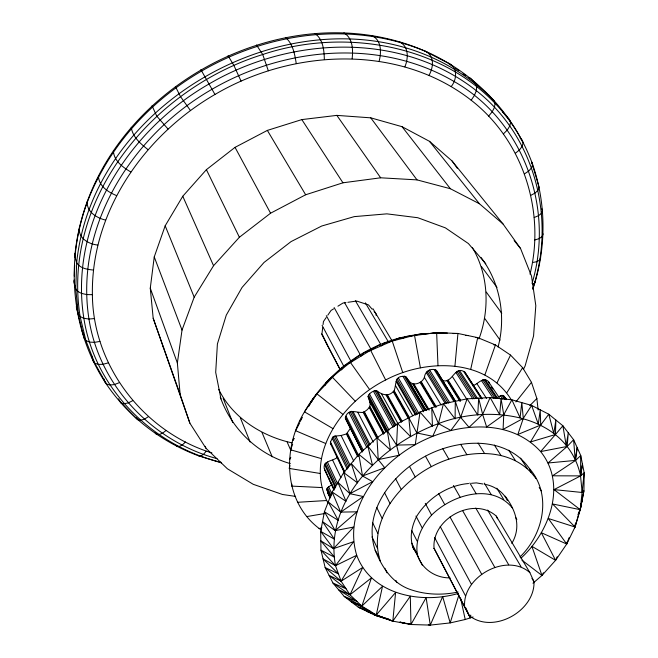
<?xml version="1.0" encoding="UTF-8"?>
<svg xmlns="http://www.w3.org/2000/svg" width="658" height="658" viewBox="0 0 658 658"><rect width="100%" height="100%" fill="white"/><g stroke="black" fill="none" stroke-linecap="round" stroke-linejoin="round"><path stroke-width="0.99" d="M330.086 497.999L327.988 493.393L326.87 488.845L327.503 487.701L331.673 484.823M74.296 276.187L74.675 265.281M74.946 257.344L75.078 253.379C92.03 96.035 279.222 -11.564 424.147 50.732L426.433 51.719C474.887 73.26 514.646 114.377 532.626 164.475C546.502 204.465 546.321 248.921 532.881 288.985M458.1 592.027C441.888 595.465 424.788 594.832 409.153 589.099C391.814 582.601 381.698 566.661 375.167 550.211C362.188 511.455 392.711 473.472 425.455 456.191C457.532 438.935 506.043 435.209 529.32 468.422C552.366 494.503 543.385 534.304 520.001 556.931M380.382 561.233C367.403 522.148 398.411 484.074 431.335 466.662C463.594 449.332 512.467 445.236 535.982 478.646M211.934 452.951C144.02 431.969 92.942 366.259 92.391 294.685C90.927 211.382 144.587 135.235 214.96 94.472C292.193 49.037 398.139 43.305 471.169 100.222C522.814 140.244 545.688 211.152 530.019 274.156M505.18 496.124C515.847 510.312 521.564 527.042 511.801 543.434M113.398 150.682C113.702 160.774 122.882 167.305 130.802 171.977M434.05 548.328C431.525 518.743 473.702 495.861 496.255 516.086L529.863 572.608L534.025 581.812C534.822 611.389 492.842 634.526 469.162 615.551L434.05 548.328L469.162 615.551M478.966 338.944C489.832 309.4 488.68 275.003 472.403 247.638M385.983 432.01L369.73 401.75L368.052 396.322C369.228 393.204 372.93 390.737 376.244 390.589C382.43 394.841 388.385 397.383 394.167 390.745C396.684 383.433 394.315 374.961 405.599 376.483L408.988 381.007L426.392 410.633M498.048 347.029C506.265 316.72 500.072 282.521 481.014 257.434M464.597 606.544C462.459 576.597 506.709 552.218 529.863 572.608M352.129 58.776C353.181 49.687 352.844 38.049 343.937 32.9M334.067 490.21L324.624 469.763C321.556 460.773 332.808 461.316 337.431 457.359L339.199 461.044M327.939 503C303.116 454.958 343.015 401.216 385.662 379.97C425.084 358.997 485.9 357.549 511.472 400.13M454.925 366.128L457.943 333.466L436.641 332.635L425.594 333.935C375.43 336.699 329.214 368.628 304.498 411.85C281.747 449.052 283.22 503.674 321.491 530.167M98.684 175.415L98.494 177.397C64.632 240.548 65.734 321.137 104.762 381.698L106.497 384.025L109.853 385.045L114.328 384.576L119.23 382.701M458.486 593.384C421.671 604.241 371.515 595.186 356.71 555.27C342.958 509.934 377.503 465.839 415.264 444.66C453.049 423.275 508.675 416.514 540.629 451.585C567.344 484.683 549.331 532.347 520.988 558.165M532.972 583.218L541.953 575.454L555.591 560.312L566.719 544.034L575.026 527.017L580.249 509.679L584.181 472.724L580.743 455.525L573.611 439.709L562.878 425.775L548.772 414.211L531.623 405.427L511.891 399.793L490.152 397.547L467.09 398.855L443.443 403.724L420.018 412.023L397.605 423.505L376.968 437.776L358.807 454.341L343.715 472.625L332.142 491.995L324.41 511.792L320.676 531.384L320.964 550.154L325.151 567.55L333.006 583.103L344.192 596.419L358.297 607.186L374.854 615.189L392.818 621.127L410.987 624.516L430.274 625.1L450.187 622.912L465.222 619.507L473.086 616.974M76.69 304.161L76.344 307.006L84.084 338.146L85.894 340.597L94.768 363.183L106.497 384.025M322.7 327.618L321.959 333.688L326.861 344.035M323.07 324.583L323.44 321.548L326.162 317.584M295.631 496.412L282.455 494.471L253.256 484.313L227.397 468.784L205.929 448.221L189.874 423.168L153.182 318.242L150.271 288.179L154.243 256.916L165.174 225.801L182.776 196.249L206.398 169.665L235.038 147.351L267.354 130.399L301.833 119.592L336.838 115.38L370.742 117.84L402.054 126.69L429.493 141.33L452.038 160.947L503.066 224.033L520.568 248.543L531.524 276.138L535.809 305.641L533.564 335.925L525.125 365.922L523.357 369.508M87.333 201.077C86.083 211.662 96.644 217.88 105.527 220.109M566.974 542.134L566.719 544.034L541.312 532.717L555.591 560.312L557.227 556.775M74.066 280.053L73.819 281.854L75.752 288.755L78.277 314.031L80.112 316.547L85.894 340.597L89.546 342.086L94.481 342.374L99.942 341.412M189.874 423.168L180.127 394.413L177.364 362.977L182.027 330.086L194.192 297.161L213.554 265.709L239.389 237.258L270.578 213.208L305.657 194.768L342.95 182.801L380.653 177.8L417.007 179.881L450.385 188.731L479.427 203.75L503.066 224.033M79.453 227.216C77.636 237.974 88.591 244.134 97.803 245.064M330.768 444.249L330.464 441.962L333.022 436.953L334.305 436.188L341.099 435.506L346.421 433.959L350.698 427.963M75.078 253.379L74.716 255.904L76.673 262.674L75.752 288.755L77.619 291.346L81.436 293.386L86.634 294.562L92.391 294.685M291.889 484.099L291.56 486.098L321.828 487.57M575.684 523.2L575.026 527.017L548.295 518.479L566.719 544.034L569.129 537.627M379.115 61.235C381.476 52.393 381.599 40.278 372.091 35.647M470.783 615.098L470.215 618.051L465.839 607.918M574.566 527.963L575.528 523.2M532.034 283.508C554.71 208.018 523.349 120.842 453.995 81.444C379.921 38.09 284.445 47.088 211.95 89.315C132.834 134.627 74.264 225.793 88.962 319.023C99.276 385.752 152.442 441.296 217.066 458.651M470.725 369.261L477.741 337.628L457.943 333.466L453.132 333.548M520.1 137.917L522.016 139.998L523.102 142.712L522.238 146.183L519.54 149.876L515.428 153.224M289.964 465.543L289.158 468.422L320.125 473.464M579.83 510.221L575.026 527.017L552.588 503.97L580.249 509.679L583.934 490.802L584.181 472.724L580.644 475.89L554.028 489.601L580.249 509.679L582.017 500.055L580.101 510.164L583.934 490.802L582.157 492.48L554.028 489.601M404.884 66.803C408.519 58.332 408.955 45.854 398.962 41.651M458.873 595.103L450.187 622.912L442.678 596.592L430.274 625.1L428.284 624.779M532.626 288.944C556.273 219.451 535.053 136.28 476.343 90.697C400.344 30.86 289.553 36.585 208.907 84.059C128.252 130.243 68.662 223.301 83.862 318.308C94.801 388.977 152.911 446.165 221.565 462.484M362.287 451.988L345.409 418.57L345.384 417.345C348.469 407.796 356.315 413.117 363.208 412.385C367.115 410.37 371.663 406.817 369.73 401.75M484.897 374.896L495.441 344.94L477.741 337.628L475.701 337.538M450.072 577.872C435.481 578.193 421.005 568.644 417.312 554.168C415.042 539.502 422 525.742 431.599 515.107C451.758 494.898 491.707 482.388 512.557 508.173M292.654 444.339L290.507 449.776L321.408 458.626M577.946 514.753L579.756 510.156M429.041 75.3C433.161 67.782 434.839 57.131 426.433 51.719C306.217 0.806 157.303 63.497 98.494 177.397C99.868 186.88 108.488 192.202 116.565 195.607M408.988 381.007C413.068 386.756 422.378 383.203 424.385 377.347C425.027 371.589 429.88 368.258 435.473 369.738L436.435 370.47L455.673 401.429M540.646 257.903L539.659 260.083L536.813 261.703L532.552 262.509M290.655 457.417L289.833 459.144L290.721 457.343M535.48 281.344L534.551 283.277L532.733 284.091M497.045 382.8L510.534 355.09L495.441 344.94L493.484 344.726M299.735 422.814L295.648 430.719L325.685 443.5M326.615 381.615L324.583 385.506L328.778 379.608L360.025 354.695L360.592 356.496L363.792 352.77L370.693 350.434L399.743 337.751L403.412 338.228L404.9 336.756L436.641 332.635L443.467 333.31M293.986 438.549L293.065 440.284L294.011 438.573M451.232 86.527C457.302 79.1 457.878 66.285 447.267 62.65L424.147 50.732M521.909 560.131L541.953 575.454L543.45 572.756M308.66 406.479L310.173 403.856M311.176 402.104L313.685 397.728L310.658 402.852L316.852 393.805L342.226 367.106L341.412 369.87L345.187 365.042L350.492 362.55L379.411 344.8L381.492 345.828L383.927 343.229L420.347 333.771L428.884 333.425M301.586 418.702L300.056 421.317L302.417 417.312M506.841 392.703L522.641 367.699L510.534 355.09M471.169 100.222L474.377 95.517L476.343 90.697L476.746 86.511L475.553 83.607L470.61 78.302L468.899 77.529M327.791 315.207L331.056 310.444L333.631 308.857M515.913 401.906L531.467 382.323L522.641 367.699M441.905 380.316C452.581 384.708 454.185 364.861 464.795 372.074L481.985 398.551M488.631 116.112L492.209 111.819L494.471 107.353L495.063 103.388L493.911 100.542C355.55 -38.715 95.821 75.958 76.673 262.674C79.963 268.448 87.415 269.435 93.428 270.06M206.225 451.174L203.454 454.431L200.706 456.043L198.412 455.764C160.412 441.567 127.076 415.659 104.762 381.698L103.989 378.975M529.805 405.649L536.862 398.493L531.467 382.323M503.419 133.878L507.302 130.054L509.81 125.958L510.559 122.232L509.44 119.452L504.999 114.689M185.482 441.979L182.225 445.063L179.091 446.535L176.558 446.165M166.12 430.447L162.411 433.309L158.907 434.593L156.152 434.099L155.082 432.651M472.847 385.769C478.3 383.976 484.041 375.208 489.272 382.66L489.396 383.836M524.574 173.811L528.843 170.973L531.672 167.691L532.626 164.475L531.565 161.827L539.099 187.193L538.096 190.146L535.193 193.008L530.833 195.344M148.445 416.646L144.299 419.236L140.442 420.289L137.473 419.648L120.521 402.038M337.908 306.2L343.048 303.017L345.952 302.598M132.719 400.681L128.178 402.943L124 403.724L120.817 402.91L118.596 398.806M534.206 217.494L538.598 215.676L541.526 213.233L542.554 210.544L541.879 208.866M498.081 396.84L501.939 395.376L503.214 395.499L506.208 399.044M534.757 239.981L539.108 238.673L542.019 236.641L543.039 234.215L542.373 232.578M319.023 528.588L321.926 527.757M108.225 362.871L103.01 364.31L98.281 364.417L94.768 363.183L92.992 360.79L91.495 355.394M306.801 516.571L324.682 513.536M347.885 302.31L356.595 301.027L368.48 304.901L372.231 309.285M468.554 483.531C447.506 485.259 428.037 498.164 416.917 515.946C410.954 527.165 408.059 542.505 416.596 553.148M471.473 483.293L476.334 482.89L483.005 484.017M94.612 318.587L88.962 319.023L83.862 318.308L80.112 316.547C61.276 198.173 153.709 88.238 262.731 54.515C355.978 23.186 475.405 50.37 523.102 142.712M297.531 502.293L326.393 500.541M432.767 333.269L447.325 333.055M465.823 335.481L467.879 335.555M218.719 389.363C232.48 417.69 261.925 436.353 292.094 442.9M484.913 484.346C494.133 485.917 503.403 491.855 507.31 500.508M404.135 622.871L410.987 624.516L426.137 597.629L430.274 625.1M400.138 622.098L404.958 623.397L400.006 622.049M384.157 617.739L374.854 615.189L386.879 618.915L366.613 611.208L392.818 621.127L410.296 596.247L410.987 624.516L408.454 623.455M385.999 618.249L388.763 619.014M198.412 455.764L221.401 462.87M220.249 397.111L220.973 398.954C232.439 429.863 258.504 454.522 290.26 463.594M385.02 618.084L392.818 621.127L395.606 592.447L376.277 614.967L358.297 607.186L370.701 611.545L351.273 601.831L361.851 606.125L376.277 614.967L382.512 586.278L361.851 606.125L344.192 596.419L356.932 601.428L338.623 589.798L349.982 594.783L361.851 606.125L371.425 577.889L349.982 594.783L333.006 583.103L346.05 588.77L329.099 575.363L341.083 581.187L349.982 594.783L362.714 567.459L341.083 581.187L325.151 567.55L338.459 573.899L323.07 558.897L335.498 565.674L341.083 581.187L356.71 555.27L335.498 565.674L320.964 550.154L334.494 557.211L320.824 540.81L333.491 548.665L353.65 541.657L335.498 565.674C323.621 500.039 381.558 444.38 438.45 423.612C488.878 403.88 566.76 413.24 580.504 475.463L582.157 492.48M314.952 33.525C323.152 39.266 324.123 50.312 324.345 59.524M332.882 428.555L304.498 411.85L316.852 393.805L342.818 414.285M555.591 560.312L531.894 546.313L541.953 575.454M448.929 63.81L452.252 66.129M455.583 68.448L458.906 70.768M463.059 73.663L465.551 75.399M285.638 37.564C293.032 43.979 294.776 54.326 296.248 63.53M135.819 417.435L138.164 419.245M148.042 149.654C140.763 143.888 132.538 137.086 131.263 127.315M324.624 469.763L326.779 473.341M256.505 45.015L262.731 54.515L268.324 70.768M168.045 129.05L156.76 116.121L152.039 105.757M332.348 377.174L355.188 401.141M345.409 418.57L347.292 420.865M485.801 263.784L468.381 243.542L445.392 227.865L417.781 217.724L386.879 213.85L354.275 216.622L321.729 226.015L291.075 241.585L264.022 262.468L242.045 287.464L226.278 315.141L217.403 343.945L215.692 372.362L220.973 398.954M374.106 311.473L375.973 313.669L376.22 315.593M488.894 95.18L490.177 96.742M492.118 99.103L493.401 100.666M502.432 111.654L503.724 113.225M514.12 240.548L520.568 248.543M429.493 141.33L479.427 203.75M228.079 55.765L233.903 65.438L241.067 81.131M402.054 126.69L450.385 188.731M190.475 110.536L180.44 96.52L175.373 86.412M327.988 493.393L329.929 497.053M370.742 117.84L417.007 179.881M481.417 266.523L497.012 287.439M486.254 292.053L501.766 313.298M452.038 160.947L457.294 168.267M484.79 318.53L500.08 340.128M350.492 362.55L369.623 389.577M336.838 115.38L380.653 177.8M504.143 396.165L506.405 399.521M503.214 395.499L506.035 399.702M501.939 395.376L504.752 399.571M500.582 395.803L502.827 399.167M488.532 381.788L500.072 398.863M491.674 387.249L492.809 388.952M485.316 379.814L497.785 398.567M484.099 379.493L496.551 398.255M482.717 379.74L495.145 398.509M481.45 380.521L493.294 398.452M477.001 383.803L486.517 398.361M301.833 119.592L342.95 182.801M482.01 398.715L464.795 372.074M520.544 458.108L527.173 468.315M539.19 487.455L541.402 490.868M463.717 371.515L481.442 398.847M459.629 370.684L477.264 398.041M458.248 370.75L475.849 398.115M508.741 450.187L515.296 460.394M456.899 371.375L474.467 398.756M455.871 372.428L472.863 398.978M452.449 376.639L466.604 398.97M494.38 445.071L500.845 455.287M460.584 399.99L448.156 380.176L446.905 380.521L459.86 401.216M162.584 345.935L163.678 347.671M447.547 380.456L460.501 401.141M455.533 401.709L436.435 370.47M435.473 369.738L455.229 401.553M434.14 369.549L453.864 401.38M478.086 443.048L484.436 453.304M429.608 370.002L449.735 402.729M428.202 370.454L448.287 403.206M427.034 371.4L446.552 403.313M515.79 517.698L516.859 519.442M426.368 372.634L445.326 403.708M496.798 488.178L503.74 499.57M424.385 377.347L441.156 405.057M484.337 483.137L491.189 494.536M460.616 444.265L466.818 454.579M421.252 381.706L436.353 406.899M420.725 382.134L435.818 407.335M420.1 382.38L434.65 406.718M267.354 130.399L305.657 194.768M372.963 308.709L391.806 340.408M531.952 578.324L534.025 581.812M429.263 410.016L413.824 383.877L412.615 383.77L428.029 409.918M365.363 302.861L388.705 342.415M413.175 383.935L428.095 409.21M487.611 510.049L520.98 566.604M469.87 483.03L476.129 493.656M406.422 377.363L425.677 410.156M405.599 376.483L425.364 410.156M404.341 376.113L424.591 410.674M402.91 376.327L423.629 411.793M214.96 94.472L200.871 69.649M442.785 448.715L448.822 459.095M355.402 300.755L380.637 344.216M475.767 508.058L508.692 564.77M398.419 378.021L418.981 413.561M397.136 378.827L417.657 414.4M396.297 379.995L416.267 414.704M396.058 381.278L415.502 415.116M453.444 485.505L460.074 497.086M395.771 386.007L412.796 415.807M375.167 550.211L378.728 556.454M344.373 302.31L371.161 349.505M462.533 510.485L494.882 567.476M394.167 390.745L409.63 418.003M393.788 391.271L409.235 418.537M393.237 391.666L408.166 418.06M425.455 456.191L431.335 466.662M402.137 421.243L387.365 394.767L386.082 395.022L401.322 422.387M386.723 395.006L401.487 421.49M438.721 493.722L444.693 504.489M334.141 307.557L360.403 355.032M450.014 516.974L481.73 574.302M381.36 393.616L397.975 423.653M377.404 391.132L396.215 425.323M376.244 390.589L395.524 425.677M374.821 390.622L394.553 426.623M373.431 391.222L393.122 427.248M409.473 466.358L415.19 476.918M369.483 393.986L389.018 430.102M326.31 315.667L351.158 361.661M440.186 526.49L471.342 584.172M235.038 147.351L270.578 213.208M368.48 395.055L387.981 431.204M368.052 396.322L387.036 431.59M425.274 503.354L431.599 515.107M368.283 397.514L386.781 431.895M369.845 406.364L384.157 433.12M369.656 406.94L383.959 433.704M369.237 407.442L383.524 434.214M322.107 325.348L343.772 366.218M434.593 537.52L465.338 595.523M378.087 437.784L364.409 411.809L363.208 412.385L376.853 438.376M363.849 412.196L377.511 438.17M321.54 333.927L340.087 369.278M326.245 343.131L340.087 369.516M415.963 516.053L422.123 527.823M395.606 478.703L401.183 489.355M357.894 412.484L373.3 442.094M352.968 411.414L370.109 444.644M351.594 411.266L369.154 445.4M411.612 530.364L417.221 541.295M350.163 411.686L368.143 446.749M348.979 412.599L366.917 447.687M370.693 350.434L385.662 379.97M411.727 543.179L417.312 554.168M412.105 545.087L422.288 565.156M412.87 547.489L413.792 549.307M346.001 416.127L363.364 450.401M384.519 492.62L389.964 503.37M345.384 417.345L362.723 451.643M352.071 430.677L354.358 435.209M346.083 419.549L362.056 451.166M358.33 454.933L347.424 433.12L346.421 433.959L357.755 456.693M347.005 433.614L358.347 456.339M376.713 507.425L382.051 518.265M341.099 435.506L353.675 461.019M206.398 169.665L239.389 237.258M335.745 435.933L349.982 465.148M334.305 436.188L348.946 466.325M333.022 436.953L348.074 468.027M332.167 438.072L347.185 469.17M372.486 522.419L377.758 533.334M330.464 441.962L344.973 472.214M340.079 462.887L344.496 472.099M330.291 443.188L344.389 472.691M395.886 580.414L396.774 582.248M371.992 536.895L377.215 547.867M384.84 568.241L387.019 572.847M332.652 460.156L340.959 477.7M327.429 461.99L337.825 484.206M326.08 462.599L336.444 484.823M325.068 463.61L335.851 486.78M324.624 464.811L335.391 487.997M328.926 477.988L329.79 479.846M331.081 482.635L334.091 489.141M324.345 468.644L333.795 489.083M496.255 516.086L497.506 518.808M328.638 486.813L332.002 494.158M327.503 487.701L331.287 495.968M326.87 488.845L330.645 497.119M326.861 490.004L330.217 497.366M529.32 468.422L530.99 472.173M182.776 196.249L213.554 265.709M287.192 442.135L290.877 450.549M262.024 432.495L272.223 456.841M165.174 225.801L194.192 297.161M240.318 417.74L250.139 442.044M223.177 398.337L232.718 422.51M82.135 331.032L83.977 335.728M154.243 256.916L182.027 330.086M150.271 288.179L177.364 362.977M205.238 446.297L205.929 448.221M153.182 318.242L180.127 394.413M392.275 341.231L402.778 372.634M460.542 598.056L465.222 619.507M414.507 335.243L420.404 367.806M536.862 398.493L538.137 410M436.641 332.635L437.981 365.618M455.287 401.281L455.106 418.924L443.443 403.724L438.45 423.612L432.725 436.295L416.851 432.964L408.807 417.764L410.65 436.665L397.605 423.505L396.552 445.096L399.069 455.278L378.243 459.613L367.871 446.075L372.551 465.535L358.807 454.341L362.525 475.997L372.667 481.672L349.892 493.697L337.916 482.339L346.05 501.396L332.142 491.995L340.712 512.105L356.949 511.817L335.21 530.628L322.535 521.63L334.396 539.182L320.676 531.384L333.491 548.665L353.708 527.025L335.21 530.628L324.41 511.792L338.261 520.371L328.26 501.931L340.712 512.105L363.323 496.527L349.892 493.697L343.715 472.625L357.598 482.898L351.249 463.503L362.525 475.997L384.716 467.756L378.243 459.613L376.968 437.776L390.441 449.94L387.274 430.645L396.552 445.096L415.264 444.66L420.018 412.023L432.462 426.211L431.738 407.87L438.45 423.612L450.862 430.455L460.633 417.361L467.09 398.855L477.766 415.042L478.654 398.205L482.635 414.384L486.64 426.984L503.748 414.737L511.891 399.793L520.067 417.748L521.794 402.622L523.299 418.348L517.846 434.477L540.703 425.035L548.772 414.211L553.83 433.474L555.862 420.018L555.459 434.519L540.629 451.585L567.188 446.445L573.611 439.709L575.174 459.621L577.189 447.654L575.635 460.386L552.514 475.808L580.644 475.89L582.47 464.17L580.504 475.463L580.743 455.525L575.635 460.386L548.024 462.993L567.188 446.445L568.273 432.775L566.217 445.458L562.878 425.775L555.459 434.519L530.48 441.962L540.703 425.035L540.234 409.835L538.302 424.114L531.623 405.427L523.299 418.348L503.09 429.411L503.748 414.737L501.059 398.674L499.669 414.663L490.152 397.547L482.635 414.384L469.039 427.322L460.633 417.361L455.287 401.281"/></g></svg>
